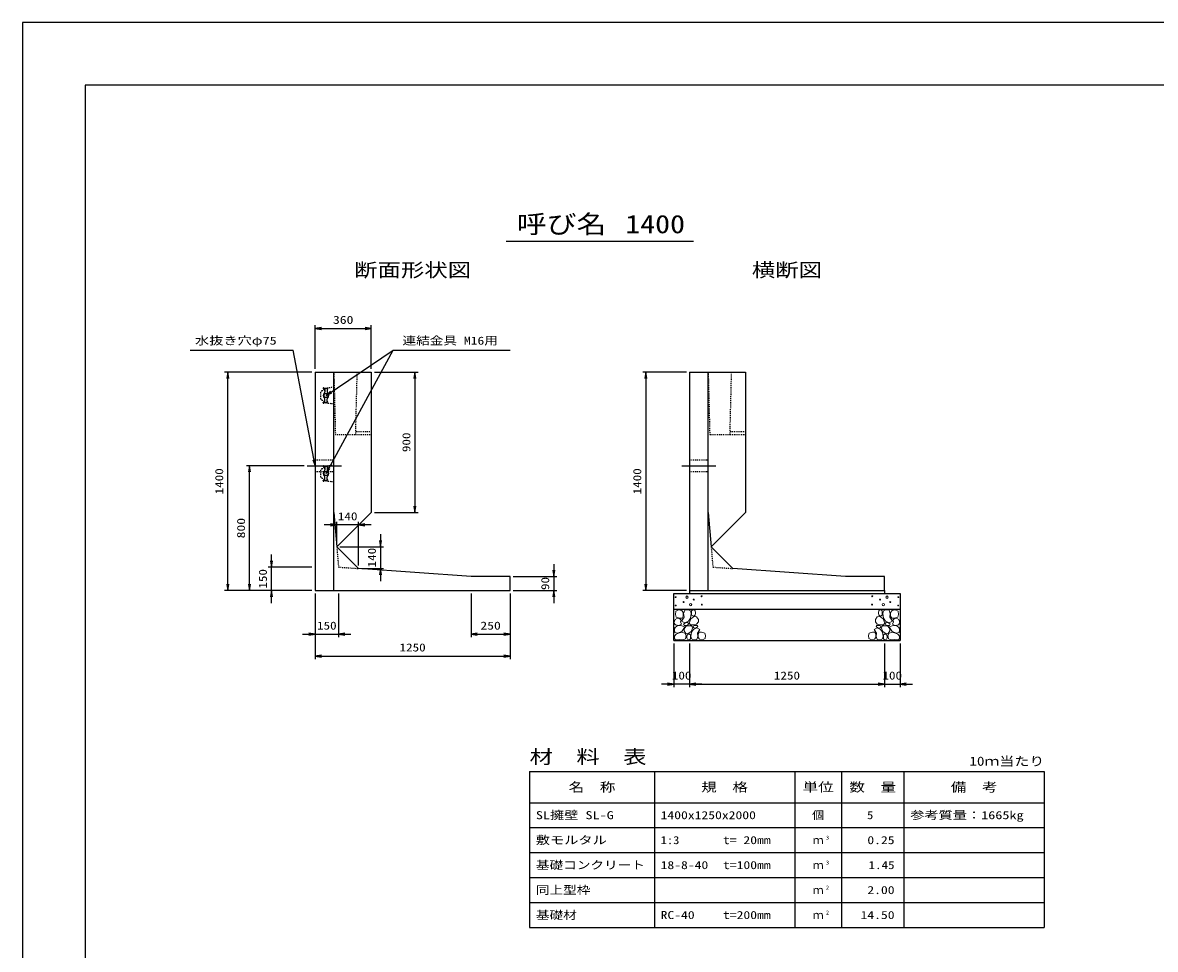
# Model space of a CAD drawing. Units: millimetres at full size. Extents: x 0 to 16820, y 0 to 11880.
# Drawn here: x 0 to 7262, y 5940 to 11880 of the extents above; entities that cross this region are included whole.
import ezdxf
from ezdxf.enums import TextEntityAlignment as Align

# ---------------------------------------------------------------- set-up
doc = ezdxf.new("R2010")
doc.units = ezdxf.units.MM
doc.linetypes.add('CHAIN', pattern=[18.5, 12, -1.5, 3.5, -1.5])
doc.linetypes.add('DASHED_SPACED', pattern=[12, 6, -6])
for name, color, linetype, lineweight in [('D-BMK', 2, 'DASHED_SPACED', 25), ('D-DCR-HCHn', 4, 'Continuous', 9), ('D-MTR-FRAM', 7, 'Continuous', 25), ('D-MTR-LINE', 7, 'Continuous', 25), ('D-STR-DIM', 7, 'Continuous', 25), ('D-STR-STRn', 1, 'Continuous', 25), ('D-STR-TXT', 7, 'Continuous', 25), ('D-TTL', 2, 'Continuous', 25), ('D-TTL-TXT', 7, 'Continuous', 25)]:
    doc.layers.add(name, color=color, linetype=linetype, lineweight=lineweight)
doc.layers.add('D-MTR', color=7, linetype='Continuous')
doc.layers.add('D-MTR-TXT', color=7, linetype='Continuous')
doc.styles.add('ＭＳ ゴシック', font='')
doc.styles.get('ＭＳ ゴシック').set_extended_font_data('MS Gothic')

# ---------------------------------------------------------------- blocks, each defined once
blk = doc.blocks.new('open_arrow')
at = {"color": 0, "linetype": 'Continuous', "lineweight": -2}
blk.add_lwpolyline([(7.5, 1.25), (0, 0), (7.5, -1.25)], dxfattribs=at)
blk = doc.blocks.new('30KN')
at = {"color": 1, "linetype": 'DASHED_SPACED', "lineweight": 25}
for p, q in [((-85, 19.095), (-85, -19.095)), ((-58, 31.14), (-76.155, 29.028)), ((-68, 47.5), (-68, 45.66)), ((-65.5, 41.33), (-60.5, 38.443)), ((-54, 46), (-62.257, 46)), ((-40.306, 45.707), (-41.691, 35.314)), ((0, 53), (-37.704, 48.287)), ((0, -53), (0, 53)), ((-76.155, -29.028), (-58, -31.14)), ((-68, -47.5), (-68, -45.66)), ((-65.5, -41.33), (-60.5, -38.443)), ((-54, -46), (-62.257, -46)), ((-41.691, -35.314), (-40.306, -45.707)), ((-37.704, -48.287), (0, -53))]:
    blk.add_line(p, q, dxfattribs=at)
at = {"color": 1, "linetype": 'Continuous', "lineweight": 25}
for p, q in [((-58, 42), (-58, 21.448)), ((-46, 46), (-54, 46)), ((-42, 42), (-42, 21.448)), ((-58, -42), (-58, -21.448)), ((-46, -46), (-54, -46)), ((-42, -42), (-42, -21.448))]:
    blk.add_line(p, q, dxfattribs=at)
blk.add_circle((-50, 0), 13, dxfattribs=at)
at = {"color": 1, "linetype": 'DASHED_SPACED', "lineweight": 25}
for centre, radius, start, end in [((-75, 19.095), 10, 96.63251, 180), ((-66.5, 47.5), 1.5, 19.47123, 180), ((-63, 45.66), 5, 180, 240), ((-62.257, 49), 3, 199.47122, 270), ((-63, 34.113), 5, 0, 60), ((-37.332, 45.31), 3, 97.12502, 172.40536), ((-75, -19.095), 10, 180, 263.36749), ((-63, -45.66), 5, 120, 180), ((-66.5, -47.5), 1.5, 180, 340.57225), ((-62.257, -49), 3, 90, 160.55052), ((-63, -34.113), 5, 300, 0), ((-37.332, -45.31), 3, 187.59464, 262.87498)]:
    blk.add_arc(centre, radius, start, end, dxfattribs=at)
at = {"color": 1, "linetype": 'Continuous', "lineweight": 25}
for centre, radius, start, end in [((-50, 0), 18, 129.95842, 230.0969), ((-68, 21.448), 10, 310.0894, 0), ((-54, 42), 4, 90, 180), ((-46, 42), 4, 0, 90), ((-44.665, 35.71), 3, 332.67182, 352.40536), ((-32, 21.448), 10, 180, 229.9948), ((-50, 0), 18, 310.0052, 50.12245), ((-68, -21.448), 10, 0, 49.9948), ((-54, -42), 4, 180, 270), ((-46, -42), 4, 270, 0), ((-32, -21.448), 10, 130.0052, 180), ((-44.665, -35.71), 3, 7.59464, 27.32818)]:
    blk.add_arc(centre, radius, start, end, dxfattribs=at)

msp = doc.modelspace()

# ---------------------------------------------------------------- linework, layer by layer
at = {"layer": 'D-BMK', "linetype": 'CHAIN'}
for p, q in [((1825, 9040), (2045, 9040)), ((4225, 9040), (4445, 9040))]:
    msp.add_line(p, q, dxfattribs=at)
at = {"layer": 'D-BMK'}
for p, q in [((2013.779, 8520.91), (2025, 8390)), ((4413.779, 8520.91), (4425, 8390)), ((2025, 8390), (2153.779, 8380.91)), ((4425, 8390), (4553.779, 8380.91))]:
    msp.add_line(p, q, dxfattribs=at)
at = {"layer": 'D-DCR-HCHn'}
for points in [[(4182.281, 8053.808), (4175.346, 8033.005), (4184.592, 8019.136), (4207.707, 8016.824), (4223.488, 8023.599), (4216.952, 8039.939), (4221.575, 8049.185), (4212.33, 8058.431), (4198.461, 8063.053)], [(4226.198, 8111.594), (4205.395, 8116.217), (4186.904, 8106.971), (4184.592, 8086.168), (4189.215, 8069.988), (4212.33, 8063.053), (4228.51, 8063.053), (4235.444, 8074.611), (4235.444, 8100.037)], [(4244.69, 8113.906), (4237.756, 8093.102), (4240.067, 8069.988), (4223.887, 8044.562), (4244.69, 8033.005), (4267.805, 8044.562), (4281.673, 8063.053), (4286.296, 8093.102), (4281.673, 8109.283), (4267.805, 8116.217)], [(4283.985, 8058.431), (4272.427, 8030.693), (4281.673, 8019.136), (4309.411, 8019.136), (4320.968, 8023.759), (4332.525, 8039.939), (4332.525, 8053.808), (4320.968, 8072.299), (4307.099, 8074.611)], [(4288.608, 8109.283), (4288.608, 8081.545), (4300.165, 8074.611), (4311.722, 8081.545), (4314.034, 8097.725), (4311.722, 8111.594), (4295.542, 8116.217)], [(5516.015, 8058.431), (5527.573, 8030.693), (5518.327, 8019.136), (5490.589, 8019.136), (5479.032, 8023.759), (5467.475, 8039.939), (5467.475, 8053.808), (5479.032, 8072.299), (5492.901, 8074.611)], [(5511.392, 8109.283), (5511.392, 8081.545), (5499.835, 8074.611), (5488.278, 8081.545), (5485.966, 8097.725), (5488.278, 8111.594), (5504.458, 8116.217)], [(5555.31, 8113.906), (5562.244, 8093.102), (5559.933, 8069.988), (5576.113, 8044.562), (5555.31, 8033.005), (5532.195, 8044.562), (5518.327, 8063.053), (5513.704, 8093.102), (5518.327, 8109.283), (5532.195, 8116.217)], [(5573.802, 8111.594), (5594.605, 8116.217), (5613.096, 8106.971), (5615.408, 8086.168), (5610.785, 8069.988), (5587.67, 8063.053), (5571.49, 8063.053), (5564.556, 8074.611), (5564.556, 8100.037)], [(5617.719, 8053.808), (5624.654, 8033.005), (5615.408, 8019.136), (5592.293, 8016.824), (5576.512, 8023.599), (5583.048, 8039.939), (5578.425, 8049.185), (5587.67, 8058.431), (5601.539, 8063.053)], [(4226.155, 7977.009), (4243.277, 8002.692), (4241.137, 8009.112), (4217.594, 8015.533), (4196.192, 8013.393), (4181.21, 8000.551), (4179.07, 7985.57), (4181.21, 7970.588), (4198.332, 7966.308)], [(4249.313, 8033.005), (4237.756, 8023.759), (4242.379, 8016.824), (4258.559, 8016.824), (4265.493, 8019.136), (4270.116, 8028.382), (4263.182, 8035.316)], [(4286.082, 7977.009), (4296.783, 8002.692), (4288.222, 8013.393), (4262.539, 8013.393), (4251.838, 8009.112), (4241.137, 7994.131), (4241.137, 7981.289), (4251.838, 7964.167), (4264.679, 7962.027)], [(4322.466, 7925.643), (4328.886, 7944.905), (4326.746, 7966.308), (4341.728, 7989.85), (4322.466, 8000.551), (4301.063, 7989.85), (4288.222, 7972.728), (4283.941, 7944.905), (4288.222, 7929.924), (4301.063, 7923.503)], [(4318.185, 8000.551), (4328.886, 8009.112), (4324.606, 8015.533), (4309.624, 8015.533), (4303.204, 8013.393), (4298.923, 8004.832), (4305.344, 7998.411)], [(5477.534, 7925.643), (5471.114, 7944.905), (5473.254, 7966.308), (5458.272, 7989.85), (5477.534, 8000.551), (5498.937, 7989.85), (5511.778, 7972.728), (5516.059, 7944.905), (5511.778, 7929.924), (5498.937, 7923.503)], [(5481.815, 8000.551), (5471.114, 8009.112), (5475.394, 8015.533), (5490.376, 8015.533), (5496.796, 8013.393), (5501.077, 8004.832), (5494.656, 7998.411)], [(5513.918, 7977.009), (5503.217, 8002.692), (5511.778, 8013.393), (5537.461, 8013.393), (5548.162, 8009.112), (5558.863, 7994.131), (5558.863, 7981.289), (5548.162, 7964.167), (5535.321, 7962.027)], [(5550.687, 8033.005), (5562.244, 8023.759), (5557.621, 8016.824), (5541.441, 8016.824), (5534.507, 8019.136), (5529.884, 8028.382), (5536.818, 8035.316)], [(5573.845, 7977.009), (5556.723, 8002.692), (5558.863, 8009.112), (5582.406, 8015.533), (5603.808, 8013.393), (5618.79, 8000.551), (5620.93, 7985.57), (5618.79, 7970.588), (5601.668, 7966.308)], [(4234.716, 7923.503), (4249.698, 7929.924), (4253.978, 7951.326), (4245.417, 7966.308), (4230.435, 7970.588), (4211.173, 7968.448), (4189.771, 7959.887), (4179.07, 7947.045), (4179.07, 7932.064), (4185.49, 7923.503), (4211.173, 7925.643)], [(4281.801, 7929.924), (4281.801, 7955.606), (4271.1, 7962.027), (4260.399, 7955.606), (4258.259, 7940.625), (4260.399, 7927.783), (4275.381, 7923.503)], [(4339.588, 7927.783), (4358.85, 7923.503), (4375.972, 7932.064), (4378.112, 7951.326), (4373.831, 7966.308), (4352.429, 7972.728), (4337.447, 7972.728), (4331.027, 7962.027), (4331.027, 7938.484)], [(5460.412, 7927.783), (5441.15, 7923.503), (5424.028, 7932.064), (5421.888, 7951.326), (5426.169, 7966.308), (5447.571, 7972.728), (5462.553, 7972.728), (5468.973, 7962.027), (5468.973, 7938.484)], [(5518.199, 7929.924), (5518.199, 7955.606), (5528.9, 7962.027), (5539.601, 7955.606), (5541.741, 7940.625), (5539.601, 7927.783), (5524.619, 7923.503)], [(5565.284, 7923.503), (5550.302, 7929.924), (5546.022, 7951.326), (5554.583, 7966.308), (5569.565, 7970.588), (5588.827, 7968.448), (5610.229, 7959.887), (5620.93, 7947.045), (5620.93, 7932.064), (5614.51, 7923.503), (5588.827, 7925.643)]]:
    msp.add_lwpolyline(points, close=True, dxfattribs=at)
for centre, radius in [((4353.131, 8203.481), 3), ((5446.869, 8203.481), 3), ((4185.727, 8197.43), 3), ((4186.869, 8143.919), 3), ((4237.292, 8165.761), 3), ((4258.336, 8197.43), 7.5), ((4281.664, 8149.97), 7.5), ((4302.708, 8181.639), 3), ((4354.273, 8149.97), 3), ((5445.727, 8149.97), 3), ((5497.292, 8181.639), 3), ((5518.336, 8149.97), 7.5), ((5541.664, 8197.43), 7.5), ((5562.708, 8165.761), 3), ((5613.131, 8143.919), 3), ((5614.273, 8197.43), 3)]:
    msp.add_circle(centre, radius, dxfattribs=at)
at = {"layer": 'D-MTR-FRAM'}
for p, q in [((3250, 7080), (6550, 7080)), ((3250, 7080), (3250, 6080)), ((6550, 7080), (6550, 6080)), ((3250, 6080), (6550, 6080))]:
    msp.add_line(p, q, dxfattribs=at)
at = {"layer": 'D-MTR-LINE'}
for p, q in [((4050, 7080), (4050, 6080)), ((4950, 7080), (4950, 6080)), ((5250, 7080), (5250, 6080)), ((5650, 7080), (5650, 6080)), ((3250, 6880), (6550, 6880)), ((3250, 6720), (6550, 6720)), ((3250, 6560), (6550, 6560)), ((3250, 6400), (6550, 6400)), ((3250, 6240), (6550, 6240))]:
    msp.add_line(p, q, dxfattribs=at)
at = {"layer": 'D-STR-DIM'}
for p, q in [((1875, 9660), (1875, 9940)), ((1875, 9920), (2235, 9920)), ((2235, 9660), (2235, 9940)), ((1855, 9640), (1295, 9640)), ((1315, 8240), (1315, 9640)), ((2255, 9640), (2535, 9640)), ((2515, 9640), (2515, 8740)), ((4255, 9640), (3975, 9640)), ((3995, 9640), (3995, 8240)), ((1805, 9040), (1435, 9040)), ((1455, 8240), (1455, 9040)), ((2255, 8740), (2535, 8740)), ((2233.779, 8660.91), (1933.779, 8660.91)), ((2013.779, 8540.91), (2013.779, 8680.91)), ((2153.779, 8400.91), (2153.779, 8680.91)), ((2293.779, 8600.91), (2293.779, 8300.91)), ((2033.779, 8520.91), (2313.779, 8520.91)), ((1595, 8160), (1595, 8470)), ((1855, 8390), (1575, 8390)), ((2173.779, 8380.91), (2313.779, 8380.91)), ((3405, 8410), (3405, 8160)), ((3145, 8330), (3425, 8330)), ((1855, 8240), (1295, 8240)), ((1855, 8240), (1435, 8240)), ((1855, 8240), (1575, 8240)), ((1875, 8220), (1875, 7940)), ((1875, 8220), (1875, 7800)), ((2025, 8220), (2025, 7940)), ((2875, 8220), (2875, 7940)), ((3125, 8220), (3125, 7940)), ((3125, 8220), (3125, 7800)), ((3145, 8240), (3425, 8240)), ((4255, 8240), (3975, 8240)), ((1795, 7960), (2105, 7960)), ((2875, 7960), (3125, 7960)), ((4175, 7900), (4175, 7620)), ((4275, 7900), (4275, 7620)), ((4275, 7860), (4275, 7620)), ((5525, 7900), (5525, 7620)), ((5525, 7900), (5525, 7620)), ((5625, 7900), (5625, 7620)), ((1875, 7820), (3125, 7820)), ((4355, 7640), (4095, 7640)), ((4275, 7640), (5525, 7640)), ((5445, 7640), (5705, 7640))]:
    msp.add_line(p, q, dxfattribs=at)
at = {"layer": 'D-STR-STRn'}
for p, q in [((1875, 9640), (1875, 8240)), ((1875, 9640), (2235, 9640)), ((1995, 8240), (1995, 9640)), ((2235, 9640), (2235, 8740)), ((4275, 9640), (4275, 8240)), ((4275, 9640), (4635, 9640)), ((4395, 8240), (4395, 9640)), ((4635, 9640), (4635, 8740)), ((1995, 8740), (2013.779, 8520.91)), ((2235, 8740), (2014.844, 8519.844)), ((4395, 8740), (4413.779, 8520.91)), ((4635, 8740), (4414.844, 8519.844)), ((2153.779, 8380.91), (2013.779, 8520.91)), ((4553.779, 8380.91), (4413.779, 8520.91)), ((2875, 8330), (2153.779, 8380.91)), ((5275, 8330), (4553.779, 8380.91)), ((3125, 8330), (2875, 8330)), ((3125, 8240), (3125, 8330)), ((5525, 8330), (5275, 8330)), ((5525, 8240), (5525, 8330)), ((1875, 8240), (3125, 8240)), ((4175, 7920), (4175, 8220)), ((4175, 8220), (5625, 8220)), ((4275, 8240), (5385, 8240)), ((4275, 8240), (4275, 8220)), ((4275, 8240), (5525, 8240)), ((5525, 8240), (5525, 8220)), ((5625, 8220), (5625, 7920)), ((4175, 8120), (5625, 8120)), ((4175, 7920), (5625, 7920))]:
    msp.add_line(p, q, dxfattribs=at)
at = {"layer": 'D-STR-STRn', "linetype": 'DASHED_SPACED'}
for p, q in [((1995, 9640), (2005, 9240)), ((2135, 9240), (2145, 9640)), ((4395, 9640), (4405, 9240)), ((4535, 9240), (4545, 9640)), ((2005, 9240), (2135, 9240)), ((2135, 9240), (2235, 9240)), ((2135.5, 9260), (2235, 9260)), ((4405, 9240), (4535, 9240)), ((4535, 9240), (4635, 9240)), ((4535.5, 9260), (4635, 9260)), ((1875, 9077.5), (1995, 9077.5)), ((4275, 9077.5), (4395, 9077.5)), ((1875, 9002.5), (1995, 9002.5)), ((4275, 9002.5), (4395, 9002.5))]:
    msp.add_line(p, q, dxfattribs=at)
at = {"layer": 'D-STR-TXT'}
for p, q in [((1075, 9780), (1735, 9780)), ((1875, 9040), (1735, 9780)), ((1945, 8990), (2375, 9780)), ((1945, 9490), (2375, 9780)), ((2375, 9780), (3125, 9780))]:
    msp.add_line(p, q, dxfattribs=at)
at = {"layer": 'D-TTL'}
for points in [[(0, 0), (16820, 0), (16820, 11880), (0, 11880)], [(400, 400), (16420, 400), (16420, 11480), (400, 11480)]]:
    msp.add_lwpolyline(points, close=True, dxfattribs=at)
at = {"layer": 'D-TTL-TXT'}
msp.add_line((3100, 10480), (4300, 10480), dxfattribs=at)

# ---------------------------------------------------------------- block references
at = {"layer": 'D-STR-DIM', "xscale": 5.33, "yscale": 5.33}
for p in [(1875, 9920), (2153.779, 8660.91), (2025, 7960), (2875, 7960), (1875, 7820), (4275, 7640), (4275, 7640), (5625, 7640)]:
    msp.add_blockref('open_arrow', p, dxfattribs=at)
for p, rotation in [((2235, 9920), 180), ((1315, 9640), 270), ((2515, 9640), 270), ((3995, 9640), 270), ((1455, 9040), 270), ((2515, 8740), 90), ((2013.779, 8660.91), 180), ((2293.779, 8520.91), 90), ((1595, 8390), 90), ((2293.779, 8380.91), 270), ((3405, 8330), 90), ((1315, 8240), 90), ((1455, 8240), 90), ((3995, 8240), 90), ((1595, 8240), 270), ((3405, 8240), 270), ((1875, 7960), 180), ((3125, 7960), 180), ((3125, 7820), 180), ((4175, 7640), 180), ((5525, 7640), 180), ((5525, 7640), 180)]:
    msp.add_blockref('open_arrow', p, dxfattribs=dict(at, rotation=rotation))
at = {"layer": 'D-STR-STRn'}
for p in [(1995, 9490), (1995, 8990)]:
    msp.add_blockref('30KN', p, dxfattribs=at)
at = {"layer": 'D-STR-TXT', "xscale": 5.33, "yscale": 5.33}
for p, rotation in [((1945, 9490), 34), ((1875, 9040), 100.7), ((1945, 8990), 61.4)]:
    msp.add_blockref('open_arrow', p, dxfattribs=dict(at, rotation=rotation))

# ---------------------------------------------------------------- texts
at = {"layer": 'D-MTR', "style": 'ＭＳ ゴシック', "width": 1.25}
msp.add_text('材\u3000料\u3000表', height=87.98, dxfattribs=at).set_placement((3250, 7104), align=Align.BOTTOM_LEFT)
at = {"layer": 'D-MTR', "style": 'ＭＳ ゴシック', "width": 1.2}
msp.add_text('10ｍ当たり', height=58.65, dxfattribs=at).set_placement((6550, 7099.333), align=Align.BOTTOM_RIGHT)
at = {"layer": 'D-MTR-TXT', "style": 'ＭＳ ゴシック'}
for s, height, width, p in [('名\u3000称', 58.65, 1.25, (3650, 6980)), ('規\u3000格', 58.65, 1.25, (4500, 6980)), ('単位', 58.65, 1.25, (5100, 6980)), ('数\u3000量', 58.65, 1.25, (5450, 6980)), ('備\u3000考', 58.65, 1.25, (6100, 6980)), ('個', 51.32, 1.1, (5100, 6800))]:
    msp.add_text(s, height=height, dxfattribs=dict(at, width=width)).set_placement(p, align=Align.MIDDLE_CENTER)
for s, width, p in [('SL擁壁 SL-G', 1.3, (3290, 6800)), ('参考質量：1665kg', 1.3, (5690, 6800)), ('1400x1250x2000', 1.25, (4090, 6800)), ('敷モルタル', 1.3, (3290, 6640)), ('1:3', 1.15, (4090, 6640)), ('t= 20mm', 1.25, (4490, 6640)), ('基礎コンクリート', 1.25, (3290, 6480)), ('18-8-40', 1.25, (4090, 6480)), ('t=100mm', 1.25, (4490, 6480)), ('同上型枠', 1.25, (3290, 6320)), ('基礎材', 1.25, (3290, 6160)), ('RC-40', 1.25, (4090, 6160)), ('t=200mm', 1.25, (4490, 6160))]:
    msp.add_text(s, height=51.32, dxfattribs=dict(at, width=width)).set_placement(p, align=Align.MIDDLE_LEFT)
for s, width, p in [('5', 1.15, (5453.553, 6800)), ('0.25', 1.25, (5590, 6640)), ('1.45', 1.2, (5590, 6480)), ('2.00', 1.25, (5590, 6320)), ('14.50', 1.25, (5590, 6160))]:
    msp.add_text(s, height=51.32, dxfattribs=dict(at, width=width)).set_placement(p, align=Align.MIDDLE_RIGHT)
for p in [(5100, 6640), (5100, 6480), (5100, 6320), (5100, 6160)]:
    msp.add_text('ｍ', height=51.32, dxfattribs=at).set_placement(p, align=Align.MIDDLE_CENTER)
at = {"layer": 'D-MTR-TXT', "style": 'ＭＳ ゴシック', "width": 1.15}
for s, p in [('3', (5150, 6635.333)), ('3', (5150, 6475.333)), ('2', (5150, 6315.333)), ('2', (5150, 6155.333))]:
    msp.add_text(s, height=25.66, dxfattribs=at).set_placement(p, align=Align.BOTTOM_LEFT)
at = {"layer": 'D-STR-DIM', "style": 'ＭＳ ゴシック'}
for s, width, p in [('360', 1.25, (2055, 9975)), ('140', 1.2, (2083.779, 8715.91)), ('150', 1.2, (1950, 8015)), ('250', 1.25, (3000, 8015)), ('1250', 1.2, (2500, 7875)), ('100', 1.2, (4225, 7695)), ('1250', 1.2, (4900, 7695)), ('100', 1.2, (5575, 7695))]:
    msp.add_text(s, height=51.32, dxfattribs=dict(at, width=width)).set_placement(p, align=Align.MIDDLE_CENTER)
for s, width, p in [('900', 1.2, (2460, 9190)), ('1400', 1.2, (1260, 8940)), ('1400', 1.2, (3940, 8940)), ('800', 1.25, (1400, 8640)), ('140', 1.2, (2238.779, 8450.91)), ('150', 1.2, (1540, 8315)), ('90', 1.2, (3350, 8285))]:
    msp.add_text(s, height=51.32, rotation=90, dxfattribs=dict(at, width=width)).set_placement(p, align=Align.MIDDLE_CENTER)
at = {"layer": 'D-STR-TXT', "style": 'ＭＳ ゴシック'}
for s, width, p in [('水抜き穴φ75', 1.3, (1105, 9800.667)), ('連結金具 M16用', 1.25, (2435, 9800.667))]:
    msp.add_text(s, height=51.32, dxfattribs=dict(at, width=width)).set_placement(p, align=Align.BOTTOM_LEFT)
at = {"layer": 'D-TTL-TXT', "style": 'ＭＳ ゴシック'}
for s, height, width, p in [('呼び名', 117.3, 1.2, (3455, 10495)), ('1400', 117.3, 1.2, (4055, 10495)), ('断面形状図', 87.98, 1.25, (2500, 10224)), ('横断図', 87.98, 1.25, (4900, 10224))]:
    msp.add_text(s, height=height, dxfattribs=dict(at, width=width)).set_placement(p, align=Align.BOTTOM_CENTER)

doc.saveas('drawing.dxf')
